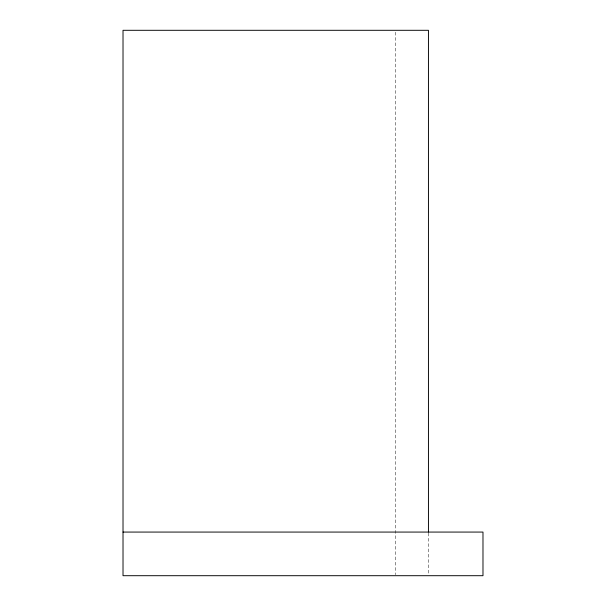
<?xml version="1.0" encoding="UTF-8"?>
<svg xmlns="http://www.w3.org/2000/svg" width="606" height="606" viewBox="0 0 606 606"><rect width="100%" height="100%" fill="white"/><g stroke="black" fill="none" stroke-linecap="round" stroke-linejoin="round"><path stroke-width="0.45" stroke-dasharray="3.03 2.27" d="M428.442 533L428.442 574.768M395.718 32.194L395.718 574.753"/><path stroke-width="0.91" d="M123.018 532.068L482.982 532.068L482.982 575.7L123.018 575.7L123.018 30.3L428.442 30.3L428.442 532.068"/></g></svg>
